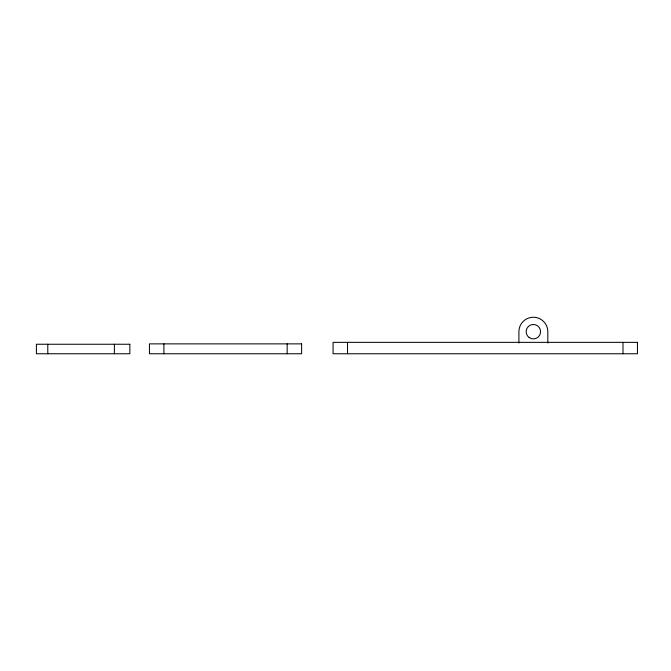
<?xml version="1.0" encoding="UTF-8"?>
<svg xmlns="http://www.w3.org/2000/svg" width="671" height="671" viewBox="0 0 671 671"><rect width="100%" height="100%" fill="white"/><g stroke="black" fill="none" stroke-linecap="round" stroke-linejoin="round"><path stroke-width="1.01" d="M622.99 342.353L622.99 353.76M547.821 343.057L547.821 331.692A14.46 14.46 0 0 0 533.361 317.24A14.46 14.46 0 0 0 518.901 331.692L518.901 343.057M347.528 342.353L347.528 353.76M287.171 343.871L287.171 353.76M163.892 343.871L163.892 353.76M114.38 344.248L114.38 353.76M47.792 344.248L47.792 353.76M637.45 342.353L333.068 342.353L333.068 353.76L637.45 353.76L637.45 342.353M301.623 343.871L149.44 343.871L149.44 353.76L301.623 353.76L301.623 343.871M129.855 344.248L36.402 344.248L36.402 353.76L129.855 353.76L129.855 344.248M529.184 337.588A7.23 7.23 0 0 0 540.558 332.371A7.23 7.23 0 0 0 530.35 325.125A7.23 7.23 0 0 0 529.184 337.588"/></g></svg>
